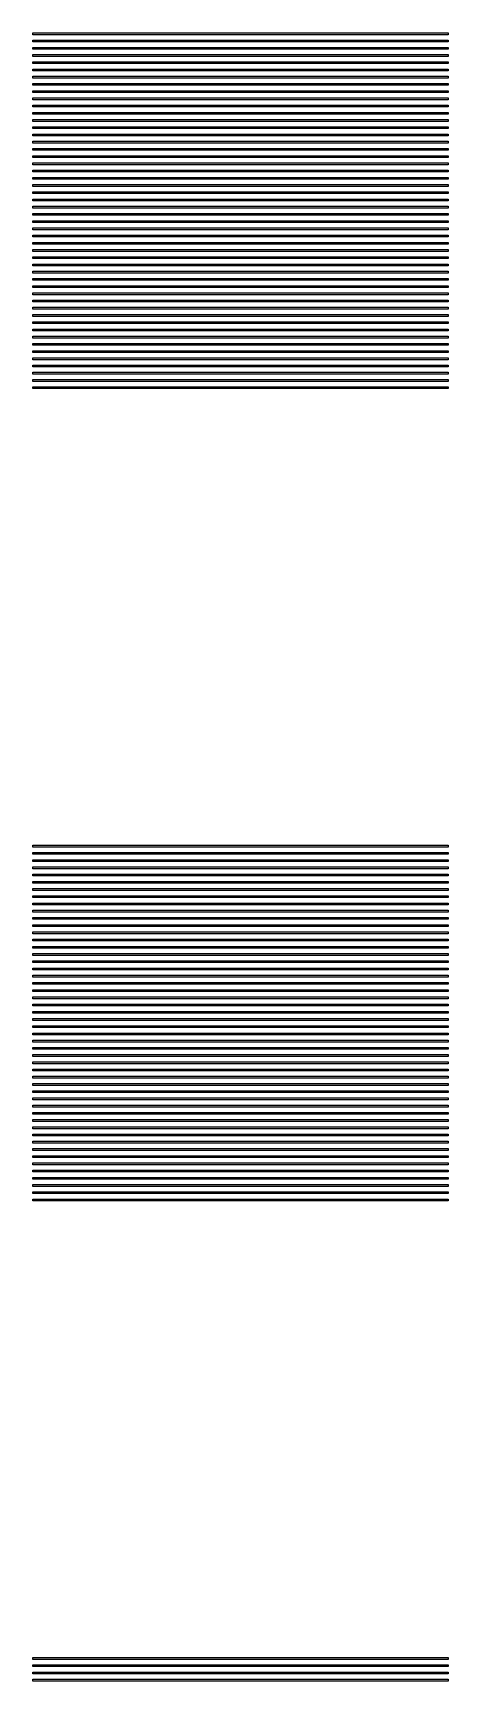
# Model space of a CAD drawing. Extents: x 40 to 187, y -3 to 150.
# Drawn here: x 58.65 to 61, y 63 to 72.33 of the extents above; entities that cross this region are included whole.
import ezdxf

# ---------------------------------------------------------------- set-up
doc = ezdxf.new("R2010")
doc.units = 0

msp = doc.modelspace()

# ---------------------------------------------------------------- linework, layer by layer
for p, q in [((58.6461, 72.3234), (58.6461, 72.3336)), ((58.6461, 72.3336), (60.9981, 72.3336)), ((60.9981, 72.3234), (58.6461, 72.3234)), ((58.6461, 72.2825), (58.6461, 72.2927)), ((58.6461, 72.2927), (60.9981, 72.2927)), ((60.9981, 72.2825), (58.6461, 72.2825)), ((60.9981, 72.3336), (60.9981, 72.3234)), ((60.9981, 72.2927), (60.9981, 72.2825)), ((58.6461, 72.2416), (58.6461, 72.2518)), ((58.6461, 72.2518), (60.9981, 72.2518)), ((60.9981, 72.2416), (58.6461, 72.2416)), ((58.6461, 72.2007), (58.6461, 72.2109)), ((58.6461, 72.2109), (60.9981, 72.2109)), ((60.9981, 72.2007), (58.6461, 72.2007)), ((58.6461, 72.1597), (58.6461, 72.17)), ((58.6461, 72.17), (60.9981, 72.17)), ((60.9981, 72.2518), (60.9981, 72.2416)), ((60.9981, 72.2109), (60.9981, 72.2007)), ((60.9981, 72.17), (60.9981, 72.1597)), ((60.9981, 72.1597), (58.6461, 72.1597)), ((58.6461, 72.1189), (58.6461, 72.1291)), ((58.6461, 72.1291), (60.9981, 72.1291)), ((60.9981, 72.1189), (58.6461, 72.1189)), ((58.6461, 72.0779), (58.6461, 72.0882)), ((58.6461, 72.0882), (60.9981, 72.0882)), ((60.9981, 72.0779), (58.6461, 72.0779)), ((60.9981, 72.1291), (60.9981, 72.1189)), ((60.9981, 72.0882), (60.9981, 72.0779)), ((58.6461, 72.037), (58.6461, 72.0473)), ((58.6461, 72.0473), (60.9981, 72.0473)), ((60.9981, 72.037), (58.6461, 72.037)), ((58.6461, 71.9961), (58.6461, 72.0064)), ((58.6461, 72.0064), (60.9981, 72.0064)), ((60.9981, 71.9961), (58.6461, 71.9961)), ((60.9981, 72.0473), (60.9981, 72.037)), ((60.9981, 72.0064), (60.9981, 71.9961)), ((58.6461, 71.9552), (58.6461, 71.9655)), ((58.6461, 71.9655), (60.9981, 71.9655)), ((60.9981, 71.9552), (58.6461, 71.9552)), ((58.6461, 71.9143), (58.6461, 71.9246)), ((58.6461, 71.9246), (60.9981, 71.9246)), ((60.9981, 71.9143), (58.6461, 71.9143)), ((60.9981, 71.9655), (60.9981, 71.9552)), ((60.9981, 71.9246), (60.9981, 71.9143)), ((58.6461, 71.8734), (58.6461, 71.8837)), ((58.6461, 71.8837), (60.9981, 71.8837)), ((60.9981, 71.8734), (58.6461, 71.8734)), ((58.6461, 71.8325), (58.6461, 71.8427)), ((58.6461, 71.8427), (60.9981, 71.8427)), ((60.9981, 71.8325), (58.6461, 71.8325)), ((58.6461, 71.7916), (58.6461, 71.8018)), ((58.6461, 71.8018), (60.9981, 71.8018)), ((60.9981, 71.8837), (60.9981, 71.8734)), ((60.9981, 71.8427), (60.9981, 71.8325)), ((60.9981, 71.8018), (60.9981, 71.7916)), ((60.9981, 71.7916), (58.6461, 71.7916)), ((58.6461, 71.7507), (58.6461, 71.7609)), ((58.6461, 71.7609), (60.9981, 71.7609)), ((60.9981, 71.7507), (58.6461, 71.7507)), ((58.6461, 71.7098), (58.6461, 71.72)), ((58.6461, 71.72), (60.9981, 71.72)), ((60.9981, 71.7098), (58.6461, 71.7098)), ((60.9981, 71.7609), (60.9981, 71.7507)), ((60.9981, 71.72), (60.9981, 71.7098)), ((58.6461, 71.6689), (58.6461, 71.6791)), ((58.6461, 71.6791), (60.9981, 71.6791)), ((60.9981, 71.6689), (58.6461, 71.6689)), ((58.6461, 71.628), (58.6461, 71.6382)), ((58.6461, 71.6382), (60.9981, 71.6382)), ((60.9981, 71.628), (58.6461, 71.628)), ((60.9981, 71.6791), (60.9981, 71.6689)), ((60.9981, 71.6382), (60.9981, 71.628)), ((58.6461, 71.5871), (58.6461, 71.5973)), ((58.6461, 71.5973), (60.9981, 71.5973)), ((60.9981, 71.5871), (58.6461, 71.5871)), ((58.6461, 71.5462), (58.6461, 71.5564)), ((58.6461, 71.5564), (60.9981, 71.5564)), ((60.9981, 71.5462), (58.6461, 71.5462)), ((60.9981, 71.5973), (60.9981, 71.5871)), ((60.9981, 71.5564), (60.9981, 71.5462)), ((58.6461, 71.5053), (58.6461, 71.5155)), ((58.6461, 71.5155), (60.9981, 71.5155)), ((60.9981, 71.5053), (58.6461, 71.5053)), ((58.6461, 71.4644), (58.6461, 71.4746)), ((58.6461, 71.4746), (60.9981, 71.4746)), ((60.9981, 71.4644), (58.6461, 71.4644)), ((58.6461, 71.4235), (58.6461, 71.4337)), ((58.6461, 71.4337), (60.9981, 71.4337)), ((60.9981, 71.4235), (58.6461, 71.4235)), ((60.9981, 71.5155), (60.9981, 71.5053)), ((60.9981, 71.4746), (60.9981, 71.4644)), ((60.9981, 71.4337), (60.9981, 71.4235)), ((58.6461, 71.3826), (58.6461, 71.3928)), ((58.6461, 71.3928), (60.9981, 71.3928)), ((60.9981, 71.3826), (58.6461, 71.3826)), ((58.6461, 71.3417), (58.6461, 71.3519)), ((58.6461, 71.3519), (60.9981, 71.3519)), ((60.9981, 71.3417), (58.6461, 71.3417)), ((60.9981, 71.3928), (60.9981, 71.3826)), ((60.9981, 71.3519), (60.9981, 71.3417)), ((58.6461, 71.3008), (58.6461, 71.311)), ((58.6461, 71.311), (60.9981, 71.311)), ((60.9981, 71.3008), (58.6461, 71.3008)), ((58.6461, 71.2599), (58.6461, 71.2701)), ((58.6461, 71.2701), (60.9981, 71.2701)), ((60.9981, 71.2599), (58.6461, 71.2599)), ((60.9981, 71.311), (60.9981, 71.3008)), ((60.9981, 71.2701), (60.9981, 71.2599)), ((58.6461, 71.219), (58.6461, 71.2292)), ((58.6461, 71.2292), (60.9981, 71.2292)), ((60.9981, 71.219), (58.6461, 71.219)), ((58.6461, 71.1781), (58.6461, 71.1883)), ((58.6461, 71.1883), (60.9981, 71.1883)), ((60.9981, 71.1781), (58.6461, 71.1781)), ((58.6461, 71.1372), (58.6461, 71.1474)), ((58.6461, 71.1474), (60.9981, 71.1474)), ((60.9981, 71.2292), (60.9981, 71.219)), ((60.9981, 71.1883), (60.9981, 71.1781)), ((60.9981, 71.1474), (60.9981, 71.1372)), ((60.9981, 71.1372), (58.6461, 71.1372)), ((58.6461, 71.0963), (58.6461, 71.1065)), ((58.6461, 71.1065), (60.9981, 71.1065)), ((60.9981, 71.0963), (58.6461, 71.0963)), ((58.6461, 71.0554), (58.6461, 71.0656)), ((58.6461, 71.0656), (60.9981, 71.0656)), ((60.9981, 71.0554), (58.6461, 71.0554)), ((60.9981, 71.1065), (60.9981, 71.0963)), ((60.9981, 71.0656), (60.9981, 71.0554)), ((58.6461, 71.0145), (58.6461, 71.0247)), ((58.6461, 71.0247), (60.9981, 71.0247)), ((60.9981, 71.0145), (58.6461, 71.0145)), ((58.6461, 70.9736), (58.6461, 70.9838)), ((58.6461, 70.9838), (60.9981, 70.9838)), ((60.9981, 70.9736), (58.6461, 70.9736)), ((60.9981, 71.0247), (60.9981, 71.0145)), ((60.9981, 70.9838), (60.9981, 70.9736)), ((58.6461, 70.9326), (58.6461, 70.9429)), ((58.6461, 70.9429), (60.9981, 70.9429)), ((60.9981, 70.9326), (58.6461, 70.9326)), ((58.6461, 70.8918), (58.6461, 70.902)), ((58.6461, 70.902), (60.9981, 70.902)), ((60.9981, 70.8918), (58.6461, 70.8918)), ((60.9981, 70.9429), (60.9981, 70.9326)), ((60.9981, 70.902), (60.9981, 70.8918)), ((58.6461, 70.8508), (58.6461, 70.8611)), ((58.6461, 70.8611), (60.9981, 70.8611)), ((60.9981, 70.8508), (58.6461, 70.8508)), ((58.6461, 70.8099), (58.6461, 70.8202)), ((58.6461, 70.8202), (60.9981, 70.8202)), ((60.9981, 70.8099), (58.6461, 70.8099)), ((58.6461, 70.769), (58.6461, 70.7793)), ((58.6461, 70.7793), (60.9981, 70.7793)), ((60.9981, 70.8611), (60.9981, 70.8508)), ((60.9981, 70.8202), (60.9981, 70.8099)), ((60.9981, 70.7793), (60.9981, 70.769)), ((60.9981, 70.769), (58.6461, 70.769)), ((58.6461, 70.7281), (58.6461, 70.7384)), ((58.6461, 70.7384), (60.9981, 70.7384)), ((60.9981, 70.7281), (58.6461, 70.7281)), ((58.6461, 70.6872), (58.6461, 70.6974)), ((58.6461, 70.6974), (60.9981, 70.6974)), ((60.9981, 70.6872), (58.6461, 70.6872)), ((60.9981, 70.7384), (60.9981, 70.7281)), ((60.9981, 70.6974), (60.9981, 70.6872)), ((58.6461, 70.6463), (58.6461, 70.6565)), ((58.6461, 70.6565), (60.9981, 70.6565)), ((60.9981, 70.6463), (58.6461, 70.6463)), ((58.6461, 70.6054), (58.6461, 70.6156)), ((58.6461, 70.6156), (60.9981, 70.6156)), ((60.9981, 70.6054), (58.6461, 70.6054)), ((60.9981, 70.6565), (60.9981, 70.6463)), ((60.9981, 70.6156), (60.9981, 70.6054)), ((58.6461, 70.5645), (58.6461, 70.5748)), ((58.6461, 70.5748), (60.9981, 70.5748)), ((60.9981, 70.5645), (58.6461, 70.5645)), ((58.6461, 70.5236), (58.6461, 70.5338)), ((58.6461, 70.5338), (60.9981, 70.5338)), ((60.9981, 70.5236), (58.6461, 70.5236)), ((58.6461, 70.4827), (58.6461, 70.4929)), ((58.6461, 70.4929), (60.9981, 70.4929)), ((60.9981, 70.5748), (60.9981, 70.5645)), ((60.9981, 70.5338), (60.9981, 70.5236)), ((60.9981, 70.4929), (60.9981, 70.4827)), ((60.9981, 70.4827), (58.6461, 70.4827)), ((58.6461, 70.4418), (58.6461, 70.452)), ((58.6461, 70.452), (60.9981, 70.452)), ((60.9981, 70.4418), (58.6461, 70.4418)), ((58.6461, 70.4009), (58.6461, 70.4111)), ((58.6461, 70.4111), (60.9981, 70.4111)), ((60.9981, 70.4009), (58.6461, 70.4009)), ((60.9981, 70.452), (60.9981, 70.4418)), ((60.9981, 70.4111), (60.9981, 70.4009)), ((58.6461, 70.36), (58.6461, 70.3702)), ((58.6461, 70.3702), (60.9981, 70.3702)), ((60.9981, 70.36), (58.6461, 70.36)), ((58.6461, 70.3191), (58.6461, 70.3293)), ((58.6461, 70.3293), (60.9981, 70.3293)), ((60.9981, 70.3191), (58.6461, 70.3191)), ((60.9981, 70.3702), (60.9981, 70.36)), ((60.9981, 70.3293), (60.9981, 70.3191)), ((58.6461, 67.7217), (58.6461, 67.7319)), ((58.6461, 67.7319), (60.9981, 67.7319)), ((60.9981, 67.7217), (58.6461, 67.7217)), ((58.6461, 67.6808), (58.6461, 67.691)), ((58.6461, 67.691), (60.9981, 67.691)), ((60.9981, 67.7319), (60.9981, 67.7217)), ((60.9981, 67.691), (60.9981, 67.6808)), ((60.9981, 67.6808), (58.6461, 67.6808)), ((58.6461, 67.6399), (58.6461, 67.6501)), ((58.6461, 67.6501), (60.9981, 67.6501)), ((60.9981, 67.6399), (58.6461, 67.6399)), ((58.6461, 67.599), (58.6461, 67.6092)), ((58.6461, 67.6092), (60.9981, 67.6092)), ((60.9981, 67.599), (58.6461, 67.599)), ((60.9981, 67.6501), (60.9981, 67.6399)), ((60.9981, 67.6092), (60.9981, 67.599)), ((58.6461, 67.558), (58.6461, 67.5683)), ((58.6461, 67.5683), (60.9981, 67.5683)), ((60.9981, 67.558), (58.6461, 67.558)), ((58.6461, 67.5172), (58.6461, 67.5274)), ((58.6461, 67.5274), (60.9981, 67.5274)), ((60.9981, 67.5172), (58.6461, 67.5172)), ((60.9981, 67.5683), (60.9981, 67.558)), ((60.9981, 67.5274), (60.9981, 67.5172)), ((58.6461, 67.4762), (58.6461, 67.4865)), ((58.6461, 67.4865), (60.9981, 67.4865)), ((60.9981, 67.4762), (58.6461, 67.4762)), ((58.6461, 67.4353), (58.6461, 67.4456)), ((58.6461, 67.4456), (60.9981, 67.4456)), ((60.9981, 67.4353), (58.6461, 67.4353)), ((60.9981, 67.4865), (60.9981, 67.4762)), ((60.9981, 67.4456), (60.9981, 67.4353)), ((58.6461, 67.3944), (58.6461, 67.4047)), ((58.6461, 67.4047), (60.9981, 67.4047)), ((60.9981, 67.3944), (58.6461, 67.3944)), ((58.6461, 67.3535), (58.6461, 67.3638)), ((58.6461, 67.3638), (60.9981, 67.3638)), ((60.9981, 67.3535), (58.6461, 67.3535)), ((58.6461, 67.3126), (58.6461, 67.3229)), ((58.6461, 67.3229), (60.9981, 67.3229)), ((60.9981, 67.4047), (60.9981, 67.3944)), ((60.9981, 67.3638), (60.9981, 67.3535)), ((60.9981, 67.3229), (60.9981, 67.3126)), ((60.9981, 67.3126), (58.6461, 67.3126)), ((58.6461, 67.2717), (58.6461, 67.282)), ((58.6461, 67.282), (60.9981, 67.282)), ((60.9981, 67.2717), (58.6461, 67.2717)), ((58.6461, 67.2308), (58.6461, 67.241)), ((58.6461, 67.241), (60.9981, 67.241)), ((60.9981, 67.2308), (58.6461, 67.2308)), ((60.9981, 67.282), (60.9981, 67.2717)), ((60.9981, 67.241), (60.9981, 67.2308)), ((58.6461, 67.1899), (58.6461, 67.2001)), ((58.6461, 67.2001), (60.9981, 67.2001)), ((60.9981, 67.1899), (58.6461, 67.1899)), ((58.6461, 67.149), (58.6461, 67.1592)), ((58.6461, 67.1592), (60.9981, 67.1592)), ((60.9981, 67.149), (58.6461, 67.149)), ((60.9981, 67.2001), (60.9981, 67.1899)), ((60.9981, 67.1592), (60.9981, 67.149)), ((58.6461, 67.1081), (58.6461, 67.1183)), ((58.6461, 67.1183), (60.9981, 67.1183)), ((60.9981, 67.1081), (58.6461, 67.1081)), ((58.6461, 67.0672), (58.6461, 67.0774)), ((58.6461, 67.0774), (60.9981, 67.0774)), ((60.9981, 67.0672), (58.6461, 67.0672)), ((58.6461, 67.0263), (58.6461, 67.0365)), ((58.6461, 67.0365), (60.9981, 67.0365)), ((60.9981, 67.1183), (60.9981, 67.1081)), ((60.9981, 67.0774), (60.9981, 67.0672)), ((60.9981, 67.0365), (60.9981, 67.0263)), ((60.9981, 67.0263), (58.6461, 67.0263)), ((58.6461, 66.9854), (58.6461, 66.9956)), ((58.6461, 66.9956), (60.9981, 66.9956)), ((60.9981, 66.9854), (58.6461, 66.9854)), ((58.6461, 66.9445), (58.6461, 66.9547)), ((58.6461, 66.9547), (60.9981, 66.9547)), ((60.9981, 66.9445), (58.6461, 66.9445)), ((60.9981, 66.9956), (60.9981, 66.9854)), ((60.9981, 66.9547), (60.9981, 66.9445)), ((58.6461, 66.9036), (58.6461, 66.9138)), ((58.6461, 66.9138), (60.9981, 66.9138)), ((60.9981, 66.9036), (58.6461, 66.9036)), ((58.6461, 66.8627), (58.6461, 66.8729)), ((58.6461, 66.8729), (60.9981, 66.8729)), ((60.9981, 66.8627), (58.6461, 66.8627)), ((60.9981, 66.9138), (60.9981, 66.9036)), ((60.9981, 66.8729), (60.9981, 66.8627)), ((58.6461, 66.8218), (58.6461, 66.832)), ((58.6461, 66.832), (60.9981, 66.832)), ((60.9981, 66.8218), (58.6461, 66.8218)), ((58.6461, 66.7809), (58.6461, 66.7911)), ((58.6461, 66.7911), (60.9981, 66.7911)), ((60.9981, 66.7809), (58.6461, 66.7809)), ((60.9981, 66.832), (60.9981, 66.8218)), ((60.9981, 66.7911), (60.9981, 66.7809)), ((58.6461, 66.74), (58.6461, 66.7502)), ((58.6461, 66.7502), (60.9981, 66.7502)), ((60.9981, 66.74), (58.6461, 66.74)), ((58.6461, 66.6991), (58.6461, 66.7093)), ((58.6461, 66.7093), (60.9981, 66.7093)), ((60.9981, 66.6991), (58.6461, 66.6991)), ((58.6461, 66.6582), (58.6461, 66.6684)), ((58.6461, 66.6684), (60.9981, 66.6684)), ((60.9981, 66.7502), (60.9981, 66.74)), ((60.9981, 66.7093), (60.9981, 66.6991)), ((60.9981, 66.6684), (60.9981, 66.6582)), ((60.9981, 66.6582), (58.6461, 66.6582)), ((58.6461, 66.6173), (58.6461, 66.6275)), ((58.6461, 66.6275), (60.9981, 66.6275)), ((60.9981, 66.6173), (58.6461, 66.6173)), ((58.6461, 66.5764), (58.6461, 66.5866)), ((58.6461, 66.5866), (60.9981, 66.5866)), ((60.9981, 66.5764), (58.6461, 66.5764)), ((60.9981, 66.6275), (60.9981, 66.6173)), ((60.9981, 66.5866), (60.9981, 66.5764)), ((58.6461, 66.5355), (58.6461, 66.5457)), ((58.6461, 66.5457), (60.9981, 66.5457)), ((60.9981, 66.5355), (58.6461, 66.5355)), ((58.6461, 66.4946), (58.6461, 66.5048)), ((58.6461, 66.5048), (60.9981, 66.5048)), ((60.9981, 66.4946), (58.6461, 66.4946)), ((60.9981, 66.5457), (60.9981, 66.5355)), ((60.9981, 66.5048), (60.9981, 66.4946)), ((58.6461, 66.4537), (58.6461, 66.4639)), ((58.6461, 66.4639), (60.9981, 66.4639)), ((60.9981, 66.4537), (58.6461, 66.4537)), ((58.6461, 66.4128), (58.6461, 66.423)), ((58.6461, 66.423), (60.9981, 66.423)), ((60.9981, 66.4128), (58.6461, 66.4128)), ((58.6461, 66.3719), (58.6461, 66.3821)), ((58.6461, 66.3821), (60.9981, 66.3821)), ((60.9981, 66.4639), (60.9981, 66.4537)), ((60.9981, 66.423), (60.9981, 66.4128)), ((60.9981, 66.3821), (60.9981, 66.3719)), ((60.9981, 66.3719), (58.6461, 66.3719)), ((58.6461, 66.3309), (58.6461, 66.3412)), ((58.6461, 66.3412), (60.9981, 66.3412)), ((60.9981, 66.3309), (58.6461, 66.3309)), ((58.6461, 66.2901), (58.6461, 66.3003)), ((58.6461, 66.3003), (60.9981, 66.3003)), ((60.9981, 66.2901), (58.6461, 66.2901)), ((60.9981, 66.3412), (60.9981, 66.3309)), ((60.9981, 66.3003), (60.9981, 66.2901)), ((58.6461, 66.2491), (58.6461, 66.2594)), ((58.6461, 66.2594), (60.9981, 66.2594)), ((60.9981, 66.2491), (58.6461, 66.2491)), ((58.6461, 66.2082), (58.6461, 66.2185)), ((58.6461, 66.2185), (60.9981, 66.2185)), ((60.9981, 66.2082), (58.6461, 66.2082)), ((60.9981, 66.2594), (60.9981, 66.2491)), ((60.9981, 66.2185), (60.9981, 66.2082)), ((58.6461, 66.1673), (58.6461, 66.1776)), ((58.6461, 66.1776), (60.9981, 66.1776)), ((60.9981, 66.1673), (58.6461, 66.1673)), ((58.6461, 66.1264), (58.6461, 66.1367)), ((58.6461, 66.1367), (60.9981, 66.1367)), ((60.9981, 66.1264), (58.6461, 66.1264)), ((60.9981, 66.1776), (60.9981, 66.1673)), ((60.9981, 66.1367), (60.9981, 66.1264)), ((58.6461, 66.0855), (58.6461, 66.0957)), ((58.6461, 66.0957), (60.9981, 66.0957)), ((60.9981, 66.0855), (58.6461, 66.0855)), ((58.6461, 66.0446), (58.6461, 66.0548)), ((58.6461, 66.0548), (60.9981, 66.0548)), ((60.9981, 66.0446), (58.6461, 66.0446)), ((58.6461, 66.0037), (58.6461, 66.0139)), ((58.6461, 66.0139), (60.9981, 66.0139)), ((60.9981, 66.0957), (60.9981, 66.0855)), ((60.9981, 66.0548), (60.9981, 66.0446)), ((60.9981, 66.0139), (60.9981, 66.0037)), ((60.9981, 66.0037), (58.6461, 66.0037)), ((58.6461, 65.9628), (58.6461, 65.9731)), ((58.6461, 65.9731), (60.9981, 65.9731)), ((60.9981, 65.9628), (58.6461, 65.9628)), ((58.6461, 65.9219), (58.6461, 65.9321)), ((58.6461, 65.9321), (60.9981, 65.9321)), ((60.9981, 65.9219), (58.6461, 65.9219)), ((60.9981, 65.9731), (60.9981, 65.9628)), ((60.9981, 65.9321), (60.9981, 65.9219)), ((58.6461, 65.881), (58.6461, 65.8912)), ((58.6461, 65.8912), (60.9981, 65.8912)), ((60.9981, 65.881), (58.6461, 65.881)), ((58.6461, 65.8401), (58.6461, 65.8503)), ((58.6461, 65.8503), (60.9981, 65.8503)), ((60.9981, 65.8401), (58.6461, 65.8401)), ((60.9981, 65.8912), (60.9981, 65.881)), ((60.9981, 65.8503), (60.9981, 65.8401)), ((58.6461, 65.7992), (58.6461, 65.8094)), ((58.6461, 65.8094), (60.9981, 65.8094)), ((60.9981, 65.7992), (58.6461, 65.7992)), ((58.6461, 65.7583), (58.6461, 65.7685)), ((58.6461, 65.7685), (60.9981, 65.7685)), ((60.9981, 65.7583), (58.6461, 65.7583)), ((58.6461, 65.7174), (58.6461, 65.7276)), ((58.6461, 65.7276), (60.9981, 65.7276)), ((60.9981, 65.8094), (60.9981, 65.7992)), ((60.9981, 65.7685), (60.9981, 65.7583)), ((60.9981, 65.7276), (60.9981, 65.7174)), ((60.9981, 65.7174), (58.6461, 65.7174)), ((58.6461, 63.12), (58.6461, 63.1302)), ((58.6461, 63.1302), (60.9981, 63.1302)), ((60.9981, 63.12), (58.6461, 63.12)), ((60.9981, 63.1302), (60.9981, 63.12)), ((58.6461, 63.0791), (58.6461, 63.0893)), ((58.6461, 63.0893), (60.9981, 63.0893)), ((60.9981, 63.0791), (58.6461, 63.0791)), ((58.6461, 63.0382), (58.6461, 63.0484)), ((58.6461, 63.0484), (60.9981, 63.0484)), ((60.9981, 63.0382), (58.6461, 63.0382)), ((60.9981, 63.0893), (60.9981, 63.0791)), ((60.9981, 63.0484), (60.9981, 63.0382)), ((58.6461, 62.9973), (58.6461, 63.0075)), ((58.6461, 63.0075), (60.9981, 63.0075)), ((60.9981, 62.9973), (58.6461, 62.9973)), ((60.9981, 63.0075), (60.9981, 62.9973))]:
    msp.add_line(p, q)

doc.saveas('drawing.dxf')
